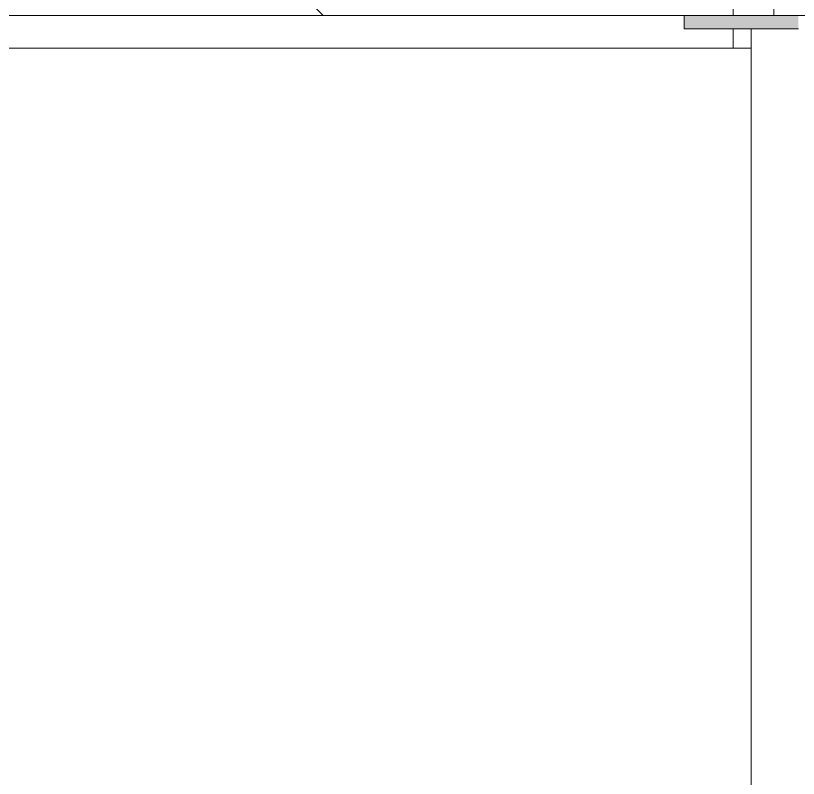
# Model space of a CAD drawing. Header units: millimetres. Extents: x 1322 to 199238, y -8553 to 29000.
# Drawn here: x 156927.8 to 157407.8, y 12932.1 to 13400 of the extents above; entities that cross this region are included whole.
import ezdxf

# ---------------------------------------------------------------- set-up
doc = ezdxf.new("R2010")
doc.units = ezdxf.units.MM
for name, color, linetype, lineweight, true_color in [('A-DOOR-3', 7, 'Continuous', 5, 0xb7b7b7), ('A-DOOR-FRAM-2', 7, 'Continuous', 5, 0xb7b7b7), ('A-DOOR-FRAM-3', 7, 'Continuous', 5, 0xe2e2e2), ('A-DOOR-FRAM-4', 7, 'Continuous', 5, 0xaaaaaa), ('A-FLOR-2', 7, 'Continuous', 5, 0xaaaaaa)]:
    doc.layers.add(name, color=color, linetype=linetype, lineweight=lineweight, true_color=true_color)
doc.layers.add('I-WALL-3', color=7, linetype='Continuous', lineweight=5)

# ---------------------------------------------------------------- blocks, each defined once
blk = doc.blocks.new('110_Дверь_СКБ_1Ст_Внутренняя1 - Д-8 950x2100h_охрана-V182-1_10_3_птичка')
at = {"layer": 'A-DOOR-FRAM-3'}
blk.add_hatch(color=256, dxfattribs=at).paths.add_polyline_path([(447.5, 108), (447.5, 100), (517.5, 100), (517.5, 108), (462.5, 108)])
at = {"layer": 'A-DOOR-FRAM-2'}
blk.add_line((447.5, 100), (437.5, 100), dxfattribs=at)
at = {"layer": 'A-DOOR-FRAM-4'}
for p, q in [((517.5, 108), (447.5, 108)), ((517.5, 100), (517.5, 108)), ((462.5, 100), (447.5, 100)), ((462.5, 100), (447.5, 100)), ((447.5, 100), (517.5, 100)), ((462.5, 20), (462.5, 100)), ((487.5, 100), (462.5, 100)), ((462.5, 100), (462.5, -100)), ((462.5, 99), (462.5, 100)), ((487.5, -100), (487.5, 100))]:
    blk.add_line(p, q, dxfattribs=at)

msp = doc.modelspace()

# ---------------------------------------------------------------- hatches: boundary and pattern name
at = {"layer": 'I-WALL-3'}
h = msp.add_hatch(dxfattribs=at)
h.set_pattern_fill('FP_66', color=256, style=0, pattern_type=2)
h.set_pattern_definition([(135, (72227.77, 0), (-353.5534, -353.5534), [])])
h.paths.add_polyline_path([(157337.77, 13400), (157367.77, 13400), (157367.77, 13600), (156927.77, 13600), (156927.77, 13400), (157267.77, 13400)])

# ---------------------------------------------------------------- linework, layer by layer
at = {"layer": 'A-FLOR-2'}
for p, q in [((157367.77, 13392), (157367.77, 13380)), ((157378.81, 13392), (157378.81, 12505.85)), ((157378.81, 13380), (154941.77, 13380))]:
    msp.add_line(p, q, dxfattribs=at)
at = {"layer": 'I-WALL-3'}
msp.add_line((149507.58, 13400), (157337.77, 13400), dxfattribs=at)

# ---------------------------------------------------------------- block references
at = {"layer": 'A-DOOR-3', "rotation": 180}
msp.add_blockref('110_Дверь_СКБ_1Ст_Внутренняя1 - Д-8 950x2100h_охрана-V182-1_10_3_птичка', (157855.27, 13500), dxfattribs=at)

doc.saveas('drawing.dxf')
